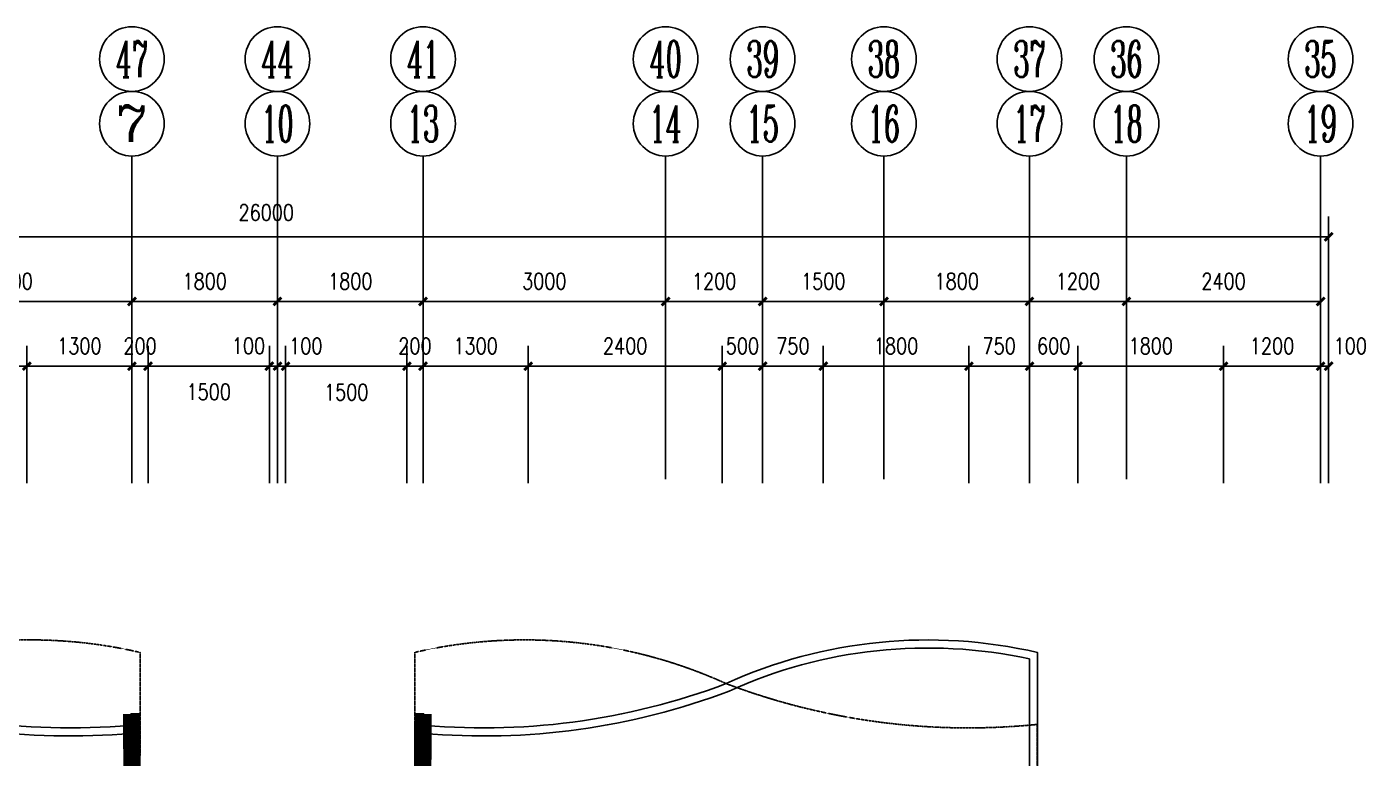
# Model space of a CAD drawing. Header units: millimetres. Extents: x 945 to 50353, y 469 to 41134.
# Drawn here: x 22549 to 39102, y 32082 to 41134 of the extents above; entities that cross this region are included whole.
import ezdxf
from ezdxf.enums import TextEntityAlignment as Align

# ---------------------------------------------------------------- set-up
doc = ezdxf.new("R2010")
doc.units = ezdxf.units.MM
doc.linetypes.add('DASH', pattern=[0.35, 0.25, -0.1])
for name, color, linetype in [('AXIS', 3, 'Continuous'), ('AXIS_TEXT', 7, 'Continuous'), ('BALCONY', 6, 'Continuous'), ('BB', 5, 'Continuous'), ('PUB_DIM', 3, 'Continuous'), ('PUB_WINDW', 7, 'Continuous'), ('WALL', 255, 'Continuous'), ('WINDOW', 2, 'Continuous')]:
    doc.layers.add(name, color=color, linetype=linetype)
doc.styles.add('COMPLEX', font='COMPLEX')
doc.styles.add('DIM_FONT', font='SIMPLEX', dxfattribs={"width": 0.8})
doc.dimstyles.new('DIM0', dxfattribs={"dimtxt": 200, "dimasz": 0.7, "dimexe": 250, "dimexo": 300, "dimgap": 150, "dimtad": 1, "dimdec": 0, "dimzin": 0, "dimdsep": 46, "dimtxsty": 'DIM_FONT', "dimblk": '_DIMX', "dimblk1": '_DIMX', "dimblk2": '_DIMX', "dimsah": 1, "dimcen": 2.5, "dimclrt": 7, "dimadec": 0, "dimazin": 0, "dimtfac": 1, "dimtdec": 0, "dimtix": 1, "dimtmove": 2, "dimatfit": 3, "dimldrblk": '_DIMX', "dimfxl": 1, "dimtolj": 1, "dimtzin": 0, "dimarcsym": 0})

# ---------------------------------------------------------------- blocks, each defined once
blk = doc.blocks.new('_DIMX')
at = {"const_width": 50}
blk.add_lwpolyline([(-70, -70), (70, 70)], dxfattribs=at)
blk = doc.blocks.new('*D23')
at = {"color": 0, "linetype": 'ByBlock', "transparency": 16777216}
for p, q in [((34452, -27581), (34452, -24631)), ((60452, -27581), (60452, -24631)), ((60451, -24881), (34453, -24881))]:
    blk.add_line(p, q, dxfattribs=at)
at = {"layer": 'DEFPOINTS', "color": 0, "linetype": 'ByBlock', "transparency": 16777216}
for p in [(34452, -24881), (34452, -27881), (60452, -27881)]:
    blk.add_point(p, dxfattribs=at)
at = {"color": 0, "linetype": 'ByBlock', "transparency": 16777216, "xscale": 0.7, "yscale": 0.7, "zscale": 0.7, "rotation": 180}
blk.add_blockref('_DIMX', (34452, -24881), dxfattribs=at)
at = {"color": 0, "linetype": 'ByBlock', "transparency": 16777216, "xscale": 0.7, "yscale": 0.7, "zscale": 0.7}
blk.add_blockref('_DIMX', (60452, -24881), dxfattribs=at)
at = {"color": 7, "linetype": 'ByBlock', "transparency": 16777216, "insert": (47313, -24581), "char_height": 200, "attachment_point": 5, "style": 'DIM_FONT'}
blk.add_mtext('\\A1;26000', dxfattribs=at)
blk = doc.blocks.new('*D249')
at = {"color": 0, "linetype": 'ByBlock', "transparency": 16777216}
for p, q in [((50552, -27931), (50552, -26232)), ((52952, -27931), (52952, -26232)), ((50553, -26482), (52951, -26482))]:
    blk.add_line(p, q, dxfattribs=at)
at = {"layer": 'DEFPOINTS', "color": 0, "linetype": 'ByBlock', "transparency": 16777216}
for p in [(52952, -26482), (50552, -28231), (52952, -28231)]:
    blk.add_point(p, dxfattribs=at)
at = {"color": 0, "linetype": 'ByBlock', "transparency": 16777216, "xscale": 0.7, "yscale": 0.7, "zscale": 0.7, "rotation": 180}
blk.add_blockref('_DIMX', (50552, -26482), dxfattribs=at)
at = {"color": 0, "linetype": 'ByBlock', "transparency": 16777216, "xscale": 0.7, "yscale": 0.7, "zscale": 0.7}
blk.add_blockref('_DIMX', (52952, -26482), dxfattribs=at)
at = {"color": 7, "linetype": 'ByBlock', "transparency": 16777216, "insert": (51752, -26232), "char_height": 200, "attachment_point": 5, "style": 'DIM_FONT'}
blk.add_mtext('\\A1;2400', dxfattribs=at)
blk = doc.blocks.new('*D250')
at = {"color": 0, "linetype": 'ByBlock', "transparency": 16777216}
for p, q in [((49252, -27581), (49252, -25431)), ((52252, -27581), (52252, -25431)), ((52251, -25681), (49253, -25681))]:
    blk.add_line(p, q, dxfattribs=at)
at = {"layer": 'DEFPOINTS', "color": 0, "linetype": 'ByBlock', "transparency": 16777216}
for p in [(49252, -25681), (49252, -27881), (52252, -27881)]:
    blk.add_point(p, dxfattribs=at)
at = {"color": 0, "linetype": 'ByBlock', "transparency": 16777216, "xscale": 0.7, "yscale": 0.7, "zscale": 0.7, "rotation": 180}
blk.add_blockref('_DIMX', (49252, -25681), dxfattribs=at)
at = {"color": 0, "linetype": 'ByBlock', "transparency": 16777216, "xscale": 0.7, "yscale": 0.7, "zscale": 0.7}
blk.add_blockref('_DIMX', (52252, -25681), dxfattribs=at)
at = {"color": 7, "linetype": 'ByBlock', "transparency": 16777216, "insert": (50752, -25431), "char_height": 200, "attachment_point": 5, "style": 'DIM_FONT'}
blk.add_mtext('\\A1;3000', dxfattribs=at)
blk = doc.blocks.new('*D145')
at = {"color": 0, "linetype": 'ByBlock', "transparency": 16777216}
for p, q in [((44352, -27931), (44352, -26232)), ((45652, -27931), (45652, -26232)), ((44353, -26482), (45651, -26482))]:
    blk.add_line(p, q, dxfattribs=at)
at = {"layer": 'DEFPOINTS', "color": 0, "linetype": 'ByBlock', "transparency": 16777216}
for p in [(45652, -26482), (44352, -28231), (45652, -28231)]:
    blk.add_point(p, dxfattribs=at)
at = {"color": 0, "linetype": 'ByBlock', "transparency": 16777216, "xscale": 0.7, "yscale": 0.7, "zscale": 0.7, "rotation": 180}
blk.add_blockref('_DIMX', (44352, -26482), dxfattribs=at)
at = {"color": 0, "linetype": 'ByBlock', "transparency": 16777216, "xscale": 0.7, "yscale": 0.7, "zscale": 0.7}
blk.add_blockref('_DIMX', (45652, -26482), dxfattribs=at)
at = {"color": 7, "linetype": 'ByBlock', "transparency": 16777216, "insert": (45002, -26232), "char_height": 200, "attachment_point": 5, "style": 'DIM_FONT'}
blk.add_mtext('\\A1;1300', dxfattribs=at)
blk = doc.blocks.new('*D149')
at = {"color": 0, "linetype": 'ByBlock', "transparency": 16777216}
for p, q in [((42652, -27581), (42652, -25431)), ((45652, -27581), (45652, -25431)), ((45651, -25681), (42653, -25681))]:
    blk.add_line(p, q, dxfattribs=at)
at = {"layer": 'DEFPOINTS', "color": 0, "linetype": 'ByBlock', "transparency": 16777216}
for p in [(42652, -25681), (42652, -27881), (45652, -27881)]:
    blk.add_point(p, dxfattribs=at)
at = {"color": 0, "linetype": 'ByBlock', "transparency": 16777216, "xscale": 0.7, "yscale": 0.7, "zscale": 0.7, "rotation": 180}
blk.add_blockref('_DIMX', (42652, -25681), dxfattribs=at)
at = {"color": 0, "linetype": 'ByBlock', "transparency": 16777216, "xscale": 0.7, "yscale": 0.7, "zscale": 0.7}
blk.add_blockref('_DIMX', (45652, -25681), dxfattribs=at)
at = {"color": 7, "linetype": 'ByBlock', "transparency": 16777216, "insert": (44152, -25431), "char_height": 200, "attachment_point": 5, "style": 'DIM_FONT'}
blk.add_mtext('\\A1;3000', dxfattribs=at)
blk = doc.blocks.new('*D148')
at = {"color": 0, "linetype": 'ByBlock', "transparency": 16777216}
for p, q in [((41952, -27931), (41952, -26232)), ((44352, -27931), (44352, -26232)), ((41953, -26482), (44351, -26482))]:
    blk.add_line(p, q, dxfattribs=at)
at = {"layer": 'DEFPOINTS', "color": 0, "linetype": 'ByBlock', "transparency": 16777216}
for p in [(44352, -26482), (41952, -28231), (44352, -28231)]:
    blk.add_point(p, dxfattribs=at)
at = {"color": 0, "linetype": 'ByBlock', "transparency": 16777216, "xscale": 0.7, "yscale": 0.7, "zscale": 0.7, "rotation": 180}
blk.add_blockref('_DIMX', (41952, -26482), dxfattribs=at)
at = {"color": 0, "linetype": 'ByBlock', "transparency": 16777216, "xscale": 0.7, "yscale": 0.7, "zscale": 0.7}
blk.add_blockref('_DIMX', (44352, -26482), dxfattribs=at)
at = {"color": 7, "linetype": 'ByBlock', "transparency": 16777216, "insert": (43152, -26232), "char_height": 200, "attachment_point": 5, "style": 'DIM_FONT'}
blk.add_mtext('\\A1;2400', dxfattribs=at)
blk = doc.blocks.new('*D253')
at = {"color": 0, "linetype": 'ByBlock', "transparency": 16777216}
for p, q in [((47552, -27931), (47552, -26232)), ((49052, -27931), (49052, -26232)), ((47553, -26482), (49051, -26482))]:
    blk.add_line(p, q, dxfattribs=at)
at = {"layer": 'DEFPOINTS', "color": 0, "linetype": 'ByBlock', "transparency": 16777216}
for p in [(49052, -26482), (47552, -28231), (49052, -28231)]:
    blk.add_point(p, dxfattribs=at)
at = {"color": 0, "linetype": 'ByBlock', "transparency": 16777216, "xscale": 0.7, "yscale": 0.7, "zscale": 0.7, "rotation": 180}
blk.add_blockref('_DIMX', (47552, -26482), dxfattribs=at)
at = {"color": 0, "linetype": 'ByBlock', "transparency": 16777216, "xscale": 0.7, "yscale": 0.7, "zscale": 0.7}
blk.add_blockref('_DIMX', (49052, -26482), dxfattribs=at)
at = {"color": 7, "linetype": 'ByBlock', "transparency": 16777216, "insert": (48302, -26805), "char_height": 200, "attachment_point": 5, "style": 'DIM_FONT'}
blk.add_mtext('\\A1;1500', dxfattribs=at)
blk = doc.blocks.new('*D252')
at = {"color": 0, "linetype": 'ByBlock', "transparency": 16777216}
for p, q in [((47452, -27931), (47452, -26232)), ((47552, -27931), (47552, -26232)), ((47451, -26482), (47450, -26482)), ((47452, -26482), (47552, -26482)), ((47452, -26482), (47552, -26482)), ((47553, -26482), (47553, -26482))]:
    blk.add_line(p, q, dxfattribs=at)
at = {"layer": 'DEFPOINTS', "color": 0, "linetype": 'ByBlock', "transparency": 16777216}
for p in [(47552, -26482), (47452, -28231), (47552, -28231)]:
    blk.add_point(p, dxfattribs=at)
at = {"color": 0, "linetype": 'ByBlock', "transparency": 16777216, "xscale": 0.7, "yscale": 0.7, "zscale": 0.7}
blk.add_blockref('_DIMX', (47452, -26482), dxfattribs=at)
at = {"color": 0, "linetype": 'ByBlock', "transparency": 16777216, "xscale": 0.7, "yscale": 0.7, "zscale": 0.7, "rotation": 180}
blk.add_blockref('_DIMX', (47552, -26482), dxfattribs=at)
at = {"color": 7, "linetype": 'ByBlock', "transparency": 16777216, "insert": (47803, -26232), "char_height": 200, "attachment_point": 5, "style": 'DIM_FONT'}
blk.add_mtext('\\A1;100', dxfattribs=at)
blk = doc.blocks.new('*D256')
at = {"color": 0, "linetype": 'ByBlock', "transparency": 16777216}
for p, q in [((47452, -27581), (47452, -25431)), ((49252, -27581), (49252, -25431)), ((49251, -25681), (47453, -25681))]:
    blk.add_line(p, q, dxfattribs=at)
at = {"layer": 'DEFPOINTS', "color": 0, "linetype": 'ByBlock', "transparency": 16777216}
for p in [(47452, -25681), (47452, -27881), (49252, -27881)]:
    blk.add_point(p, dxfattribs=at)
at = {"color": 0, "linetype": 'ByBlock', "transparency": 16777216, "xscale": 0.7, "yscale": 0.7, "zscale": 0.7, "rotation": 180}
blk.add_blockref('_DIMX', (47452, -25681), dxfattribs=at)
at = {"color": 0, "linetype": 'ByBlock', "transparency": 16777216, "xscale": 0.7, "yscale": 0.7, "zscale": 0.7}
blk.add_blockref('_DIMX', (49252, -25681), dxfattribs=at)
at = {"color": 7, "linetype": 'ByBlock', "transparency": 16777216, "insert": (48352, -25431), "char_height": 200, "attachment_point": 5, "style": 'DIM_FONT'}
blk.add_mtext('\\A1;1800', dxfattribs=at)
blk = doc.blocks.new('*D251')
at = {"color": 0, "linetype": 'ByBlock', "transparency": 16777216}
for p, q in [((47352, -27931), (47352, -26232)), ((47452, -27931), (47452, -26232)), ((47351, -26482), (47350, -26482)), ((47352, -26482), (47452, -26482)), ((47352, -26482), (47452, -26482)), ((47453, -26482), (47453, -26482))]:
    blk.add_line(p, q, dxfattribs=at)
at = {"layer": 'DEFPOINTS', "color": 0, "linetype": 'ByBlock', "transparency": 16777216}
for p in [(47452, -26482), (47352, -28231), (47452, -28231)]:
    blk.add_point(p, dxfattribs=at)
at = {"color": 0, "linetype": 'ByBlock', "transparency": 16777216, "xscale": 0.7, "yscale": 0.7, "zscale": 0.7}
blk.add_blockref('_DIMX', (47352, -26482), dxfattribs=at)
at = {"color": 0, "linetype": 'ByBlock', "transparency": 16777216, "xscale": 0.7, "yscale": 0.7, "zscale": 0.7, "rotation": 180}
blk.add_blockref('_DIMX', (47452, -26482), dxfattribs=at)
at = {"color": 7, "linetype": 'ByBlock', "transparency": 16777216, "insert": (47094, -26230), "char_height": 200, "attachment_point": 5, "style": 'DIM_FONT'}
blk.add_mtext('\\A1;100', dxfattribs=at)
blk = doc.blocks.new('*D22')
at = {"color": 0, "linetype": 'ByBlock', "transparency": 16777216}
for p, q in [((45852, -27931), (45852, -26232)), ((47352, -27931), (47352, -26232)), ((45853, -26482), (47351, -26482))]:
    blk.add_line(p, q, dxfattribs=at)
at = {"layer": 'DEFPOINTS', "color": 0, "linetype": 'ByBlock', "transparency": 16777216}
for p in [(47352, -26482), (45852, -28231), (47352, -28231)]:
    blk.add_point(p, dxfattribs=at)
at = {"color": 0, "linetype": 'ByBlock', "transparency": 16777216, "xscale": 0.7, "yscale": 0.7, "zscale": 0.7, "rotation": 180}
blk.add_blockref('_DIMX', (45852, -26482), dxfattribs=at)
at = {"color": 0, "linetype": 'ByBlock', "transparency": 16777216, "xscale": 0.7, "yscale": 0.7, "zscale": 0.7}
blk.add_blockref('_DIMX', (47352, -26482), dxfattribs=at)
at = {"color": 7, "linetype": 'ByBlock', "transparency": 16777216, "insert": (46602, -26799), "char_height": 200, "attachment_point": 5, "style": 'DIM_FONT'}
blk.add_mtext('\\A1;1500', dxfattribs=at)
blk = doc.blocks.new('*D20')
at = {"color": 0, "linetype": 'ByBlock', "transparency": 16777216}
for p, q in [((45652, -27931), (45652, -26232)), ((45852, -27931), (45852, -26232)), ((45651, -26482), (45650, -26482)), ((45652, -26482), (45852, -26482)), ((45853, -26482), (45853, -26482))]:
    blk.add_line(p, q, dxfattribs=at)
at = {"layer": 'DEFPOINTS', "color": 0, "linetype": 'ByBlock', "transparency": 16777216}
for p in [(45852, -26482), (45652, -28231), (45852, -28231)]:
    blk.add_point(p, dxfattribs=at)
at = {"color": 0, "linetype": 'ByBlock', "transparency": 16777216, "xscale": 0.7, "yscale": 0.7, "zscale": 0.7}
blk.add_blockref('_DIMX', (45652, -26482), dxfattribs=at)
at = {"color": 0, "linetype": 'ByBlock', "transparency": 16777216, "xscale": 0.7, "yscale": 0.7, "zscale": 0.7, "rotation": 180}
blk.add_blockref('_DIMX', (45852, -26482), dxfattribs=at)
at = {"color": 7, "linetype": 'ByBlock', "transparency": 16777216, "insert": (45752, -26232), "char_height": 200, "attachment_point": 5, "style": 'DIM_FONT'}
blk.add_mtext('\\A1;200', dxfattribs=at)
blk = doc.blocks.new('*D21')
at = {"color": 0, "linetype": 'ByBlock', "transparency": 16777216}
for p, q in [((45652, -27581), (45652, -25431)), ((47452, -27581), (47452, -25431)), ((47451, -25681), (45653, -25681))]:
    blk.add_line(p, q, dxfattribs=at)
at = {"layer": 'DEFPOINTS', "color": 0, "linetype": 'ByBlock', "transparency": 16777216}
for p in [(45652, -25681), (45652, -27881), (47452, -27881)]:
    blk.add_point(p, dxfattribs=at)
at = {"color": 0, "linetype": 'ByBlock', "transparency": 16777216, "xscale": 0.7, "yscale": 0.7, "zscale": 0.7, "rotation": 180}
blk.add_blockref('_DIMX', (45652, -25681), dxfattribs=at)
at = {"color": 0, "linetype": 'ByBlock', "transparency": 16777216, "xscale": 0.7, "yscale": 0.7, "zscale": 0.7}
blk.add_blockref('_DIMX', (47452, -25681), dxfattribs=at)
at = {"color": 7, "linetype": 'ByBlock', "transparency": 16777216, "insert": (46552, -25431), "char_height": 200, "attachment_point": 5, "style": 'DIM_FONT'}
blk.add_mtext('\\A1;1800', dxfattribs=at)
blk = doc.blocks.new('*D255')
at = {"color": 0, "linetype": 'ByBlock', "transparency": 16777216}
for p, q in [((49252, -27931), (49252, -26232)), ((50552, -27931), (50552, -26232)), ((49253, -26482), (50551, -26482))]:
    blk.add_line(p, q, dxfattribs=at)
at = {"layer": 'DEFPOINTS', "color": 0, "linetype": 'ByBlock', "transparency": 16777216}
for p in [(50552, -26482), (49252, -28231), (50552, -28231)]:
    blk.add_point(p, dxfattribs=at)
at = {"color": 0, "linetype": 'ByBlock', "transparency": 16777216, "xscale": 0.7, "yscale": 0.7, "zscale": 0.7, "rotation": 180}
blk.add_blockref('_DIMX', (49252, -26482), dxfattribs=at)
at = {"color": 0, "linetype": 'ByBlock', "transparency": 16777216, "xscale": 0.7, "yscale": 0.7, "zscale": 0.7}
blk.add_blockref('_DIMX', (50552, -26482), dxfattribs=at)
at = {"color": 7, "linetype": 'ByBlock', "transparency": 16777216, "insert": (49902, -26232), "char_height": 200, "attachment_point": 5, "style": 'DIM_FONT'}
blk.add_mtext('\\A1;1300', dxfattribs=at)
blk = doc.blocks.new('*D254')
at = {"color": 0, "linetype": 'ByBlock', "transparency": 16777216}
for p, q in [((49052, -27931), (49052, -26232)), ((49252, -27931), (49252, -26232)), ((49051, -26482), (49050, -26482)), ((49052, -26482), (49252, -26482)), ((49253, -26482), (49253, -26482))]:
    blk.add_line(p, q, dxfattribs=at)
at = {"layer": 'DEFPOINTS', "color": 0, "linetype": 'ByBlock', "transparency": 16777216}
for p in [(49252, -26482), (49052, -28231), (49252, -28231)]:
    blk.add_point(p, dxfattribs=at)
at = {"color": 0, "linetype": 'ByBlock', "transparency": 16777216, "xscale": 0.7, "yscale": 0.7, "zscale": 0.7}
blk.add_blockref('_DIMX', (49052, -26482), dxfattribs=at)
at = {"color": 0, "linetype": 'ByBlock', "transparency": 16777216, "xscale": 0.7, "yscale": 0.7, "zscale": 0.7, "rotation": 180}
blk.add_blockref('_DIMX', (49252, -26482), dxfattribs=at)
at = {"color": 7, "linetype": 'ByBlock', "transparency": 16777216, "insert": (49152, -26232), "char_height": 200, "attachment_point": 5, "style": 'DIM_FONT'}
blk.add_mtext('\\A1;200', dxfattribs=at)
blk = doc.blocks.new('_AXISO')
blk.add_circle((0, 0), 0.5)
at = {"layer": 'AXIS_TEXT', "style": 'COMPLEX', "width": 1.041667}
blk.add_attdef('A', text='', height=0.56, dxfattribs=at).set_placement((-0.25, -0.28), (0.25, -0.28), align=Align.FIT)
blk = doc.blocks.new('*D257')
at = {"color": 0, "linetype": 'ByBlock', "transparency": 16777216}
for p, q in [((56002, -27931), (56002, -26232)), ((56752, -27931), (56752, -26232)), ((56003, -26482), (56751, -26482))]:
    blk.add_line(p, q, dxfattribs=at)
at = {"layer": 'DEFPOINTS', "color": 0, "linetype": 'ByBlock', "transparency": 16777216}
for p in [(56752, -26482), (56002, -28231), (56752, -28231)]:
    blk.add_point(p, dxfattribs=at)
at = {"color": 0, "linetype": 'ByBlock', "transparency": 16777216, "xscale": 0.7, "yscale": 0.7, "zscale": 0.7, "rotation": 180}
blk.add_blockref('_DIMX', (56002, -26482), dxfattribs=at)
at = {"color": 0, "linetype": 'ByBlock', "transparency": 16777216, "xscale": 0.7, "yscale": 0.7, "zscale": 0.7}
blk.add_blockref('_DIMX', (56752, -26482), dxfattribs=at)
at = {"color": 7, "linetype": 'ByBlock', "transparency": 16777216, "insert": (56377, -26232), "char_height": 200, "attachment_point": 5, "style": 'DIM_FONT'}
blk.add_mtext('\\A1;750', dxfattribs=at)
blk = doc.blocks.new('*D262')
at = {"color": 0, "linetype": 'ByBlock', "transparency": 16777216}
for p, q in [((54952, -27581), (54952, -25431)), ((56752, -27581), (56752, -25431)), ((56751, -25681), (54953, -25681))]:
    blk.add_line(p, q, dxfattribs=at)
at = {"layer": 'DEFPOINTS', "color": 0, "linetype": 'ByBlock', "transparency": 16777216}
for p in [(54952, -25681), (54952, -27881), (56752, -27881)]:
    blk.add_point(p, dxfattribs=at)
at = {"color": 0, "linetype": 'ByBlock', "transparency": 16777216, "xscale": 0.7, "yscale": 0.7, "zscale": 0.7, "rotation": 180}
blk.add_blockref('_DIMX', (54952, -25681), dxfattribs=at)
at = {"color": 0, "linetype": 'ByBlock', "transparency": 16777216, "xscale": 0.7, "yscale": 0.7, "zscale": 0.7}
blk.add_blockref('_DIMX', (56752, -25681), dxfattribs=at)
at = {"color": 7, "linetype": 'ByBlock', "transparency": 16777216, "insert": (55852, -25431), "char_height": 200, "attachment_point": 5, "style": 'DIM_FONT'}
blk.add_mtext('\\A1;1800', dxfattribs=at)
blk = doc.blocks.new('*D260')
at = {"color": 0, "linetype": 'ByBlock', "transparency": 16777216}
for p, q in [((53452, -27931), (53452, -26232)), ((54202, -27931), (54202, -26232)), ((53453, -26482), (54201, -26482))]:
    blk.add_line(p, q, dxfattribs=at)
at = {"layer": 'DEFPOINTS', "color": 0, "linetype": 'ByBlock', "transparency": 16777216}
for p in [(54202, -26482), (53452, -28231), (54202, -28231)]:
    blk.add_point(p, dxfattribs=at)
at = {"color": 0, "linetype": 'ByBlock', "transparency": 16777216, "xscale": 0.7, "yscale": 0.7, "zscale": 0.7, "rotation": 180}
blk.add_blockref('_DIMX', (53452, -26482), dxfattribs=at)
at = {"color": 0, "linetype": 'ByBlock', "transparency": 16777216, "xscale": 0.7, "yscale": 0.7, "zscale": 0.7}
blk.add_blockref('_DIMX', (54202, -26482), dxfattribs=at)
at = {"color": 7, "linetype": 'ByBlock', "transparency": 16777216, "insert": (53827, -26232), "char_height": 200, "attachment_point": 5, "style": 'DIM_FONT'}
blk.add_mtext('\\A1;750', dxfattribs=at)
blk = doc.blocks.new('*D259')
at = {"color": 0, "linetype": 'ByBlock', "transparency": 16777216}
for p, q in [((52952, -27931), (52952, -26232)), ((53452, -27931), (53452, -26232)), ((52951, -26482), (52950, -26482)), ((52952, -26482), (53452, -26482)), ((53453, -26482), (53453, -26482))]:
    blk.add_line(p, q, dxfattribs=at)
at = {"layer": 'DEFPOINTS', "color": 0, "linetype": 'ByBlock', "transparency": 16777216}
for p in [(53452, -26482), (52952, -28231), (53452, -28231)]:
    blk.add_point(p, dxfattribs=at)
at = {"color": 0, "linetype": 'ByBlock', "transparency": 16777216, "xscale": 0.7, "yscale": 0.7, "zscale": 0.7}
blk.add_blockref('_DIMX', (52952, -26482), dxfattribs=at)
at = {"color": 0, "linetype": 'ByBlock', "transparency": 16777216, "xscale": 0.7, "yscale": 0.7, "zscale": 0.7, "rotation": 180}
blk.add_blockref('_DIMX', (53452, -26482), dxfattribs=at)
at = {"color": 7, "linetype": 'ByBlock', "transparency": 16777216, "insert": (53202, -26232), "char_height": 200, "attachment_point": 5, "style": 'DIM_FONT'}
blk.add_mtext('\\A1;500', dxfattribs=at)
blk = doc.blocks.new('*D263')
at = {"color": 0, "linetype": 'ByBlock', "transparency": 16777216}
for p, q in [((52252, -27581), (52252, -25431)), ((53452, -27581), (53452, -25431)), ((53451, -25681), (52253, -25681))]:
    blk.add_line(p, q, dxfattribs=at)
at = {"layer": 'DEFPOINTS', "color": 0, "linetype": 'ByBlock', "transparency": 16777216}
for p in [(52252, -25681), (52252, -27881), (53452, -27881)]:
    blk.add_point(p, dxfattribs=at)
at = {"color": 0, "linetype": 'ByBlock', "transparency": 16777216, "xscale": 0.7, "yscale": 0.7, "zscale": 0.7, "rotation": 180}
blk.add_blockref('_DIMX', (52252, -25681), dxfattribs=at)
at = {"color": 0, "linetype": 'ByBlock', "transparency": 16777216, "xscale": 0.7, "yscale": 0.7, "zscale": 0.7}
blk.add_blockref('_DIMX', (53452, -25681), dxfattribs=at)
at = {"color": 7, "linetype": 'ByBlock', "transparency": 16777216, "insert": (52852, -25431), "char_height": 200, "attachment_point": 5, "style": 'DIM_FONT'}
blk.add_mtext('\\A1;1200', dxfattribs=at)
blk = doc.blocks.new('*D258')
at = {"color": 0, "linetype": 'ByBlock', "transparency": 16777216}
for p, q in [((53452, -27581), (53452, -25431)), ((54952, -27581), (54952, -25431)), ((54951, -25681), (53453, -25681))]:
    blk.add_line(p, q, dxfattribs=at)
at = {"layer": 'DEFPOINTS', "color": 0, "linetype": 'ByBlock', "transparency": 16777216}
for p in [(53452, -25681), (53452, -27881), (54952, -27881)]:
    blk.add_point(p, dxfattribs=at)
at = {"color": 0, "linetype": 'ByBlock', "transparency": 16777216, "xscale": 0.7, "yscale": 0.7, "zscale": 0.7, "rotation": 180}
blk.add_blockref('_DIMX', (53452, -25681), dxfattribs=at)
at = {"color": 0, "linetype": 'ByBlock', "transparency": 16777216, "xscale": 0.7, "yscale": 0.7, "zscale": 0.7}
blk.add_blockref('_DIMX', (54952, -25681), dxfattribs=at)
at = {"color": 7, "linetype": 'ByBlock', "transparency": 16777216, "insert": (54202, -25431), "char_height": 200, "attachment_point": 5, "style": 'DIM_FONT'}
blk.add_mtext('\\A1;1500', dxfattribs=at)
blk = doc.blocks.new('*D261')
at = {"color": 0, "linetype": 'ByBlock', "transparency": 16777216}
for p, q in [((54202, -27931), (54202, -26232)), ((56002, -27931), (56002, -26232)), ((54203, -26482), (56001, -26482))]:
    blk.add_line(p, q, dxfattribs=at)
at = {"layer": 'DEFPOINTS', "color": 0, "linetype": 'ByBlock', "transparency": 16777216}
for p in [(56002, -26482), (54202, -28231), (56002, -28231)]:
    blk.add_point(p, dxfattribs=at)
at = {"color": 0, "linetype": 'ByBlock', "transparency": 16777216, "xscale": 0.7, "yscale": 0.7, "zscale": 0.7, "rotation": 180}
blk.add_blockref('_DIMX', (54202, -26482), dxfattribs=at)
at = {"color": 0, "linetype": 'ByBlock', "transparency": 16777216, "xscale": 0.7, "yscale": 0.7, "zscale": 0.7}
blk.add_blockref('_DIMX', (56002, -26482), dxfattribs=at)
at = {"color": 7, "linetype": 'ByBlock', "transparency": 16777216, "insert": (55102, -26232), "char_height": 200, "attachment_point": 5, "style": 'DIM_FONT'}
blk.add_mtext('\\A1;1800', dxfattribs=at)
blk = doc.blocks.new('*D268')
at = {"color": 0, "linetype": 'ByBlock', "transparency": 16777216}
for p, q in [((59152, -27931), (59152, -26232)), ((60352, -27931), (60352, -26232)), ((59153, -26482), (60351, -26482))]:
    blk.add_line(p, q, dxfattribs=at)
at = {"layer": 'DEFPOINTS', "color": 0, "linetype": 'ByBlock', "transparency": 16777216}
for p in [(60352, -26482), (59152, -28231), (60352, -28231)]:
    blk.add_point(p, dxfattribs=at)
at = {"color": 0, "linetype": 'ByBlock', "transparency": 16777216, "xscale": 0.7, "yscale": 0.7, "zscale": 0.7, "rotation": 180}
blk.add_blockref('_DIMX', (59152, -26482), dxfattribs=at)
at = {"color": 0, "linetype": 'ByBlock', "transparency": 16777216, "xscale": 0.7, "yscale": 0.7, "zscale": 0.7}
blk.add_blockref('_DIMX', (60352, -26482), dxfattribs=at)
at = {"color": 7, "linetype": 'ByBlock', "transparency": 16777216, "insert": (59752, -26232), "char_height": 200, "attachment_point": 5, "style": 'DIM_FONT'}
blk.add_mtext('\\A1;1200', dxfattribs=at)
blk = doc.blocks.new('*D270')
at = {"color": 0, "linetype": 'ByBlock', "transparency": 16777216}
for p, q in [((57352, -27931), (57352, -26232)), ((59152, -27931), (59152, -26232)), ((57353, -26482), (59151, -26482))]:
    blk.add_line(p, q, dxfattribs=at)
at = {"layer": 'DEFPOINTS', "color": 0, "linetype": 'ByBlock', "transparency": 16777216}
for p in [(59152, -26482), (57352, -28231), (59152, -28231)]:
    blk.add_point(p, dxfattribs=at)
at = {"color": 0, "linetype": 'ByBlock', "transparency": 16777216, "xscale": 0.7, "yscale": 0.7, "zscale": 0.7, "rotation": 180}
blk.add_blockref('_DIMX', (57352, -26482), dxfattribs=at)
at = {"color": 0, "linetype": 'ByBlock', "transparency": 16777216, "xscale": 0.7, "yscale": 0.7, "zscale": 0.7}
blk.add_blockref('_DIMX', (59152, -26482), dxfattribs=at)
at = {"color": 7, "linetype": 'ByBlock', "transparency": 16777216, "insert": (58252, -26232), "char_height": 200, "attachment_point": 5, "style": 'DIM_FONT'}
blk.add_mtext('\\A1;1800', dxfattribs=at)
blk = doc.blocks.new('*D269')
at = {"color": 0, "linetype": 'ByBlock', "transparency": 16777216}
for p, q in [((57952, -27581), (57952, -25431)), ((60352, -27581), (60352, -25431)), ((60351, -25681), (57953, -25681))]:
    blk.add_line(p, q, dxfattribs=at)
at = {"layer": 'DEFPOINTS', "color": 0, "linetype": 'ByBlock', "transparency": 16777216}
for p in [(57952, -25681), (57952, -27881), (60352, -27881)]:
    blk.add_point(p, dxfattribs=at)
at = {"color": 0, "linetype": 'ByBlock', "transparency": 16777216, "xscale": 0.7, "yscale": 0.7, "zscale": 0.7}
for p, rotation in [((57952, -25681), 179.9999999999986), ((60352, -25681), 359.9999999999986)]:
    blk.add_blockref('_DIMX', p, dxfattribs=dict(at, rotation=rotation))
at = {"color": 7, "linetype": 'ByBlock', "transparency": 16777216, "insert": (59152, -25431), "char_height": 200, "attachment_point": 5, "style": 'DIM_FONT'}
blk.add_mtext('\\A1;2400', dxfattribs=at)
blk = doc.blocks.new('*D234')
at = {"color": 0, "linetype": 'ByBlock', "transparency": 16777216}
for p, q in [((56752, -27931), (56752, -26232)), ((57352, -27931), (57352, -26232)), ((56751, -26482), (56750, -26482)), ((56752, -26482), (57352, -26482)), ((57353, -26482), (57353, -26482))]:
    blk.add_line(p, q, dxfattribs=at)
at = {"layer": 'DEFPOINTS', "color": 0, "linetype": 'ByBlock', "transparency": 16777216}
for p in [(57352, -26482), (56752, -28231), (57352, -28231)]:
    blk.add_point(p, dxfattribs=at)
at = {"color": 0, "linetype": 'ByBlock', "transparency": 16777216, "xscale": 0.7, "yscale": 0.7, "zscale": 0.7}
blk.add_blockref('_DIMX', (56752, -26482), dxfattribs=at)
at = {"color": 0, "linetype": 'ByBlock', "transparency": 16777216, "xscale": 0.7, "yscale": 0.7, "zscale": 0.7, "rotation": 180}
blk.add_blockref('_DIMX', (57352, -26482), dxfattribs=at)
at = {"color": 7, "linetype": 'ByBlock', "transparency": 16777216, "insert": (57052, -26232), "char_height": 200, "attachment_point": 5, "style": 'DIM_FONT'}
blk.add_mtext('\\A1;600', dxfattribs=at)
blk = doc.blocks.new('*D233')
at = {"color": 0, "linetype": 'ByBlock', "transparency": 16777216}
for p, q in [((56752, -27581), (56752, -25431)), ((57952, -27581), (57952, -25431)), ((57951, -25681), (56753, -25681))]:
    blk.add_line(p, q, dxfattribs=at)
at = {"layer": 'DEFPOINTS', "color": 0, "linetype": 'ByBlock', "transparency": 16777216}
for p in [(56752, -25681), (56752, -27881), (57952, -27881)]:
    blk.add_point(p, dxfattribs=at)
at = {"color": 0, "linetype": 'ByBlock', "transparency": 16777216, "xscale": 0.7, "yscale": 0.7, "zscale": 0.7, "rotation": 180}
blk.add_blockref('_DIMX', (56752, -25681), dxfattribs=at)
at = {"color": 0, "linetype": 'ByBlock', "transparency": 16777216, "xscale": 0.7, "yscale": 0.7, "zscale": 0.7}
blk.add_blockref('_DIMX', (57952, -25681), dxfattribs=at)
at = {"color": 7, "linetype": 'ByBlock', "transparency": 16777216, "insert": (57352, -25431), "char_height": 200, "attachment_point": 5, "style": 'DIM_FONT'}
blk.add_mtext('\\A1;1200', dxfattribs=at)
blk = doc.blocks.new('*D267')
at = {"color": 0, "linetype": 'ByBlock', "transparency": 16777216}
for p, q in [((60352, -27931), (60352, -26232)), ((60452, -27931), (60452, -26232)), ((60351, -26482), (60350, -26482)), ((60352, -26482), (60452, -26482)), ((60352, -26482), (60452, -26482)), ((60453, -26482), (60453, -26482))]:
    blk.add_line(p, q, dxfattribs=at)
at = {"layer": 'DEFPOINTS', "color": 0, "linetype": 'ByBlock', "transparency": 16777216}
for p in [(60452, -26482), (60352, -28231), (60452, -28231)]:
    blk.add_point(p, dxfattribs=at)
at = {"color": 0, "linetype": 'ByBlock', "transparency": 16777216, "xscale": 0.7, "yscale": 0.7, "zscale": 0.7}
blk.add_blockref('_DIMX', (60352, -26482), dxfattribs=at)
at = {"color": 0, "linetype": 'ByBlock', "transparency": 16777216, "xscale": 0.7, "yscale": 0.7, "zscale": 0.7, "rotation": 180}
blk.add_blockref('_DIMX', (60452, -26482), dxfattribs=at)
at = {"color": 7, "linetype": 'ByBlock', "transparency": 16777216, "insert": (60719, -26232), "char_height": 200, "attachment_point": 5, "style": 'DIM_FONT'}
blk.add_mtext('\\A1;100', dxfattribs=at)
blk = doc.blocks.new('A$C1A5103E2')
at = {"layer": 'BALCONY', "linetype": 'DASH'}
blk.add_lwpolyline([(7481, 4926), (6922, 6073, 0.165068), (3630, 4038, -0.116287), (393, 1897), (1318, 1)], format="xyb", dxfattribs=at)
at = {"layer": 'BALCONY'}
for points in [[(1315, 0), (0, 2696, -0.165068), (3630, 4038, 0.116287), (7310, 5271), (8235, 3375)], [(1405, 44), (125, 2668, -0.161766), (3636, 3938, 0.11311), (7268, 5128), (8145, 3331)]]:
    blk.add_lwpolyline(points, format="xyb", dxfattribs=at)
at = {"layer": 'BB', "const_width": 200}
blk.add_lwpolyline([(7155, 5340), (7929, 3782)], dxfattribs=at)
at = {"layer": 'WALL'}
for p, q in [((7244, 5384), (7154, 5340)), ((7154, 5340), (7885, 3872)), ((7244, 5384), (7975, 3916))]:
    blk.add_line(p, q, dxfattribs=at)
blk = doc.blocks.new('A$C61104662')
at = {"layer": 'PUB_DIM', "rotation": 334.0000000000853}
blk.add_blockref('A$C1A5103E2', (-1182, 577), dxfattribs=at)
at = {"layer": 'PUB_DIM', "xscale": -1, "rotation": 25.9999999999147}
blk.add_blockref('A$C1A5103E2', (19982, 577), dxfattribs=at)
blk = doc.blocks.new('1T4F49深上格林')
at = {"layer": 'AXIS'}
for p, q in [((21996.8, 2410.6), (21996.8, -1589.4)), ((23796.8, 2410.6), (23796.8, -1589.4)), ((25596.8, 2410.6), (25596.8, -1589.4)), ((28596.8, 2410.6), (28596.8, -1589.4)), ((29796.8, 2410.6), (29796.8, -1589.4)), ((31296.8, 2410.6), (31296.8, -1589.4)), ((33096.8, 2410.6), (33096.8, -1589.4)), ((34296.8, 2410.6), (34296.8, -1589.4)), ((36696.8, 2410.6), (36696.8, -1589.4))]:
    blk.add_line(p, q, dxfattribs=at)
ref = blk.add_blockref('_AXISO', (21996.8, 3610.6), dxfattribs=dict(at, xscale=800, yscale=800, zscale=800))
ref.add_attrib('A', '47', dxfattribs={"layer": 'AXIS_TEXT', "height": 448, "style": 'COMPLEX', "width": 0.535714}).set_placement((21796.8, 3386.6), (22196.8, 3386.6), align=Align.FIT)
ref = blk.add_blockref('_AXISO', (23796.8, 3610.6), dxfattribs=dict(at, xscale=800, yscale=800, zscale=800, rotation=359.9999999999999))
ref.add_attrib('A', '44', dxfattribs={"layer": 'AXIS_TEXT', "height": 448, "style": 'COMPLEX', "width": 0.506757}).set_placement((23596.8, 3386.6), (23996.8, 3386.6), align=Align.FIT)
ref = blk.add_blockref('_AXISO', (25596.8, 3610.6), dxfattribs=dict(at, xscale=800, yscale=800, zscale=800))
ref.add_attrib('A', '41', dxfattribs={"layer": 'AXIS_TEXT', "height": 448, "style": 'COMPLEX', "width": 0.625}).set_placement((25396.8, 3386.6), (25796.8, 3386.6), align=Align.FIT)
ref = blk.add_blockref('_AXISO', (28596.8, 3610.6), dxfattribs=dict(at, xscale=800, yscale=800, zscale=800, rotation=359.9999999999999))
ref.add_attrib('A', '40', dxfattribs={"layer": 'AXIS_TEXT', "height": 448, "rotation": 360, "style": 'COMPLEX', "width": 0.535714}).set_placement((28396.8, 3386.6), (28796.8, 3386.6), align=Align.FIT)
ref = blk.add_blockref('_AXISO', (29796.8, 3610.6), dxfattribs=dict(at, xscale=800, yscale=800, zscale=800, rotation=359.9999999999999))
ref.add_attrib('A', '39', dxfattribs={"layer": 'AXIS_TEXT', "height": 448, "rotation": 360, "style": 'COMPLEX', "width": 0.568182}).set_placement((29596.8, 3386.6), (29996.8, 3386.6), align=Align.FIT)
ref = blk.add_blockref('_AXISO', (31296.8, 3610.6), dxfattribs=dict(at, xscale=800, yscale=800, zscale=800, rotation=359.9999999999999))
ref.add_attrib('A', '38', dxfattribs={"layer": 'AXIS_TEXT', "height": 448, "style": 'COMPLEX', "width": 0.568182}).set_placement((31096.8, 3386.6), (31496.8, 3386.6), align=Align.FIT)
ref = blk.add_blockref('_AXISO', (33096.8, 3610.6), dxfattribs=dict(at, xscale=800, yscale=800, zscale=800, rotation=359.9999999999999))
ref.add_attrib('A', '37', dxfattribs={"layer": 'AXIS_TEXT', "height": 448, "style": 'COMPLEX', "width": 0.568182}).set_placement((32896.8, 3386.6), (33296.8, 3386.6), align=Align.FIT)
ref = blk.add_blockref('_AXISO', (34296.8, 3610.6), dxfattribs=dict(at, xscale=800, yscale=800, zscale=800, rotation=359.9999999999999))
ref.add_attrib('A', '36', dxfattribs={"layer": 'AXIS_TEXT', "height": 448, "style": 'COMPLEX', "width": 0.568182}).set_placement((34096.8, 3386.6), (34496.8, 3386.6), align=Align.FIT)
ref = blk.add_blockref('_AXISO', (36696.8, 3610.6), dxfattribs=dict(at, xscale=800, yscale=800, zscale=800, rotation=359.9999999999999))
ref.add_attrib('A', '35', dxfattribs={"layer": 'AXIS_TEXT', "height": 448, "style": 'COMPLEX', "width": 0.568182}).set_placement((36496.8, 3386.6), (36896.8, 3386.6), align=Align.FIT)
ref = blk.add_blockref('_AXISO', (21996.8, 2810.6), dxfattribs=dict(at, xscale=800, yscale=800, zscale=800))
ref.add_attrib('A', '7', dxfattribs={"layer": 'AXIS_TEXT', "height": 448, "style": 'COMPLEX', "width": 1.339286}).set_placement((21796.8, 2586.6), (22196.8, 2586.6), align=Align.FIT)
ref = blk.add_blockref('_AXISO', (23796.8, 2810.6), dxfattribs=dict(at, xscale=800, yscale=800, zscale=800, rotation=359.9999999999999))
ref.add_attrib('A', '10', dxfattribs={"layer": 'AXIS_TEXT', "height": 448, "style": 'COMPLEX', "width": 0.646552}).set_placement((23596.8, 2586.6), (23996.8, 2586.6), align=Align.FIT)
ref = blk.add_blockref('_AXISO', (25596.8, 2810.6), dxfattribs=dict(at, xscale=800, yscale=800, zscale=800))
ref.add_attrib('A', '13', dxfattribs={"layer": 'AXIS_TEXT', "height": 448, "style": 'COMPLEX', "width": 0.646552}).set_placement((25396.8, 2586.6), (25796.8, 2586.6), align=Align.FIT)
ref = blk.add_blockref('_AXISO', (28596.8, 2810.6), dxfattribs=dict(at, xscale=800, yscale=800, zscale=800, rotation=359.9999999999999))
ref.add_attrib('A', '14', dxfattribs={"layer": 'AXIS_TEXT', "height": 448, "rotation": 360, "style": 'COMPLEX', "width": 0.604839}).set_placement((28396.8, 2586.6), (28796.8, 2586.6), align=Align.FIT)
ref = blk.add_blockref('_AXISO', (29796.8, 2810.6), dxfattribs=dict(at, xscale=800, yscale=800, zscale=800, rotation=359.9999999999999))
ref.add_attrib('A', '15', dxfattribs={"layer": 'AXIS_TEXT', "height": 448, "style": 'COMPLEX', "width": 0.646552}).set_placement((29596.8, 2586.6), (29996.8, 2586.6), align=Align.FIT)
ref = blk.add_blockref('_AXISO', (31296.8, 2810.6), dxfattribs=dict(at, xscale=800, yscale=800, zscale=800, rotation=359.9999999999999))
ref.add_attrib('A', '16', dxfattribs={"layer": 'AXIS_TEXT', "height": 448, "style": 'COMPLEX', "width": 0.646552}).set_placement((31096.8, 2586.6), (31496.8, 2586.6), align=Align.FIT)
ref = blk.add_blockref('_AXISO', (33096.8, 2810.6), dxfattribs=dict(at, xscale=800, yscale=800, zscale=800, rotation=359.9999999999999))
ref.add_attrib('A', '17', dxfattribs={"layer": 'AXIS_TEXT', "height": 448, "style": 'COMPLEX', "width": 0.646552}).set_placement((32896.8, 2586.6), (33296.8, 2586.6), align=Align.FIT)
ref = blk.add_blockref('_AXISO', (34296.8, 2810.6), dxfattribs=dict(at, xscale=800, yscale=800, zscale=800, rotation=359.9999999999999))
ref.add_attrib('A', '18', dxfattribs={"layer": 'AXIS_TEXT', "height": 448, "style": 'COMPLEX', "width": 0.646552}).set_placement((34096.8, 2586.6), (34496.8, 2586.6), align=Align.FIT)
ref = blk.add_blockref('_AXISO', (36696.8, 2810.6), dxfattribs=dict(at, xscale=800, yscale=800, zscale=800, rotation=359.9999999999999))
ref.add_attrib('A', '19', dxfattribs={"layer": 'AXIS_TEXT', "height": 448, "style": 'COMPLEX', "width": 0.646552}).set_placement((36496.8, 2586.6), (36896.8, 2586.6), align=Align.FIT)
at = {"layer": 'WINDOW', "color": 0}
blk.add_blockref('A$C61104662', (14395.6, -6733.4), dxfattribs=at)
at = {"layer": 'AXIS_TEXT', "style": 'COMPLEX', "width": 0.4}
for tag, p in [('2-1', (23300.7, -32352.3)), ('1-7', (24333, -32348.2))]:
    blk.add_attdef(tag, text='', height=448, dxfattribs=at).set_placement(p, align=Align.CENTER)
at = {"layer": 'AXIS'}
dim = blk.add_linear_dim(base=(10796.8, 1410.6), p1=(36796.8, -1589.4), p2=(10796.8, -1589.4), angle=180, dimstyle='DIM0', override={"dimasz": 0.7}, dxfattribs=at)
dim.commit()
dim.dimension.update_dxf_attribs({"geometry": '*D23', "text_midpoint": (23657.6, 1710.6), "dimtype": 129, "insert": (-23655.1, 26291.5)})
for base, p1, p2, picture, middle in [((18996.8, 610.6), (21996.8, -1589.4), (18996.8, -1589.4), '*D149', (20496.8, 860.6)), ((21996.8, 610.6), (23796.8, -1589.4), (21996.8, -1589.4), '*D21', (22896.8, 860.6)), ((23796.8, 610.6), (25596.8, -1589.4), (23796.8, -1589.4), '*D256', (24696.8, 860.6)), ((25596.8, 610.6), (28596.8, -1589.4), (25596.8, -1589.4), '*D250', (27096.8, 860.6)), ((28596.8, 610.6), (29796.8, -1589.4), (28596.8, -1589.4), '*D263', (29196.8, 860.6)), ((29796.8, 610.6), (31296.8, -1589.4), (29796.8, -1589.4), '*D258', (30546.8, 860.6)), ((31296.8, 610.6), (33096.8, -1589.4), (31296.8, -1589.4), '*D262', (32196.8, 860.6)), ((33096.8, 610.6), (34296.8, -1589.4), (33096.8, -1589.4), '*D233', (33696.8, 860.6))]:
    dim = blk.add_linear_dim(base=base, p1=p1, p2=p2, dimstyle='DIM0', override={"dimasz": 0.7}, dxfattribs=at)
    dim.commit()
    dim.dimension.update_dxf_attribs({"geometry": picture, "text_midpoint": middle, "insert": (-23655.1, 26291.5)})
dim = blk.add_aligned_dim(p1=(36696.8, -1589.4), p2=(34296.8, -1589.4), distance=-2200, dimstyle='DIM0', override={"dimasz": 0.7}, dxfattribs=at)
dim.commit()
dim.dimension.update_dxf_attribs({"geometry": '*D269', "text_midpoint": (35496.8, 860.6), "insert": (-23655.1, 26291.5)})
at = {"layer": 'PUB_DIM'}
for base, p1, p2, picture, middle in [((20696.8, -190.3), (18296.8, -1939.2), (20696.8, -1939.2), '*D148', (19496.8, 59.7)), ((21996.8, -190.3), (20696.8, -1939.2), (21996.8, -1939.2), '*D145', (21346.8, 59.7)), ((22196.8, -190.3), (21996.8, -1939.2), (22196.8, -1939.2), '*D20', (22096.8, 59.7)), ((25596.8, -190.3), (25396.8, -1939.2), (25596.8, -1939.2), '*D254', (25496.8, 59.7)), ((26896.8, -190.3), (25596.8, -1939.2), (26896.8, -1939.2), '*D255', (26246.8, 59.7)), ((29296.8, -190.3), (26896.8, -1939.2), (29296.8, -1939.2), '*D249', (28096.8, 59.7)), ((29796.8, -190.3), (29296.8, -1939.2), (29796.8, -1939.2), '*D259', (29546.8, 59.7)), ((30546.8, -190.3), (29796.8, -1939.2), (30546.8, -1939.2), '*D260', (30171.8, 59.7)), ((32346.8, -190.3), (30546.8, -1939.2), (32346.8, -1939.2), '*D261', (31446.8, 59.7)), ((33096.8, -190.3), (32346.8, -1939.2), (33096.8, -1939.2), '*D257', (32721.8, 59.7)), ((33696.8, -190.3), (33096.8, -1939.2), (33696.8, -1939.2), '*D234', (33396.8, 59.7)), ((35496.8, -190.3), (33696.8, -1939.2), (35496.8, -1939.2), '*D270', (34596.8, 59.7)), ((36696.8, -190.3), (35496.8, -1939.2), (36696.8, -1939.2), '*D268', (36096.8, 59.7))]:
    dim = blk.add_linear_dim(base=base, p1=p1, p2=p2, dimstyle='DIM0', dxfattribs=at)
    dim.commit()
    dim.dimension.update_dxf_attribs({"geometry": picture, "text_midpoint": middle, "insert": (-23655.1, 26291.5)})
for base, p1, p2, picture, middle in [((23796.8, -190.3), (23696.8, -1939.2), (23796.8, -1939.2), '*D251', (23439.2, 61.6)), ((23896.8, -190.3), (23796.8, -1939.2), (23896.8, -1939.2), '*D252', (24147.5, 59.7)), ((36796.8, -190.3), (36696.8, -1939.2), (36796.8, -1939.2), '*D267', (37064.3, 59.7)), ((23696.8, -190.3), (22196.8, -1939.2), (23696.8, -1939.2), '*D22', (22946.8, -507.9)), ((25396.8, -190.3), (23896.8, -1939.2), (25396.8, -1939.2), '*D253', (24646.8, -513.3))]:
    dim = blk.add_linear_dim(base=base, p1=p1, p2=p2, dimstyle='DIM0', dxfattribs=at)
    dim.commit()
    dim.dimension.update_dxf_attribs({"geometry": picture, "text_midpoint": middle, "dimtype": 128, "insert": (-23655.1, 26291.5)})

msp = doc.modelspace()

# ---------------------------------------------------------------- block references
at = {"layer": 'PUB_WINDW'}
msp.add_blockref('1T4F49深上格林', (1853, 37124), dxfattribs=at)

doc.saveas('drawing.dxf')
